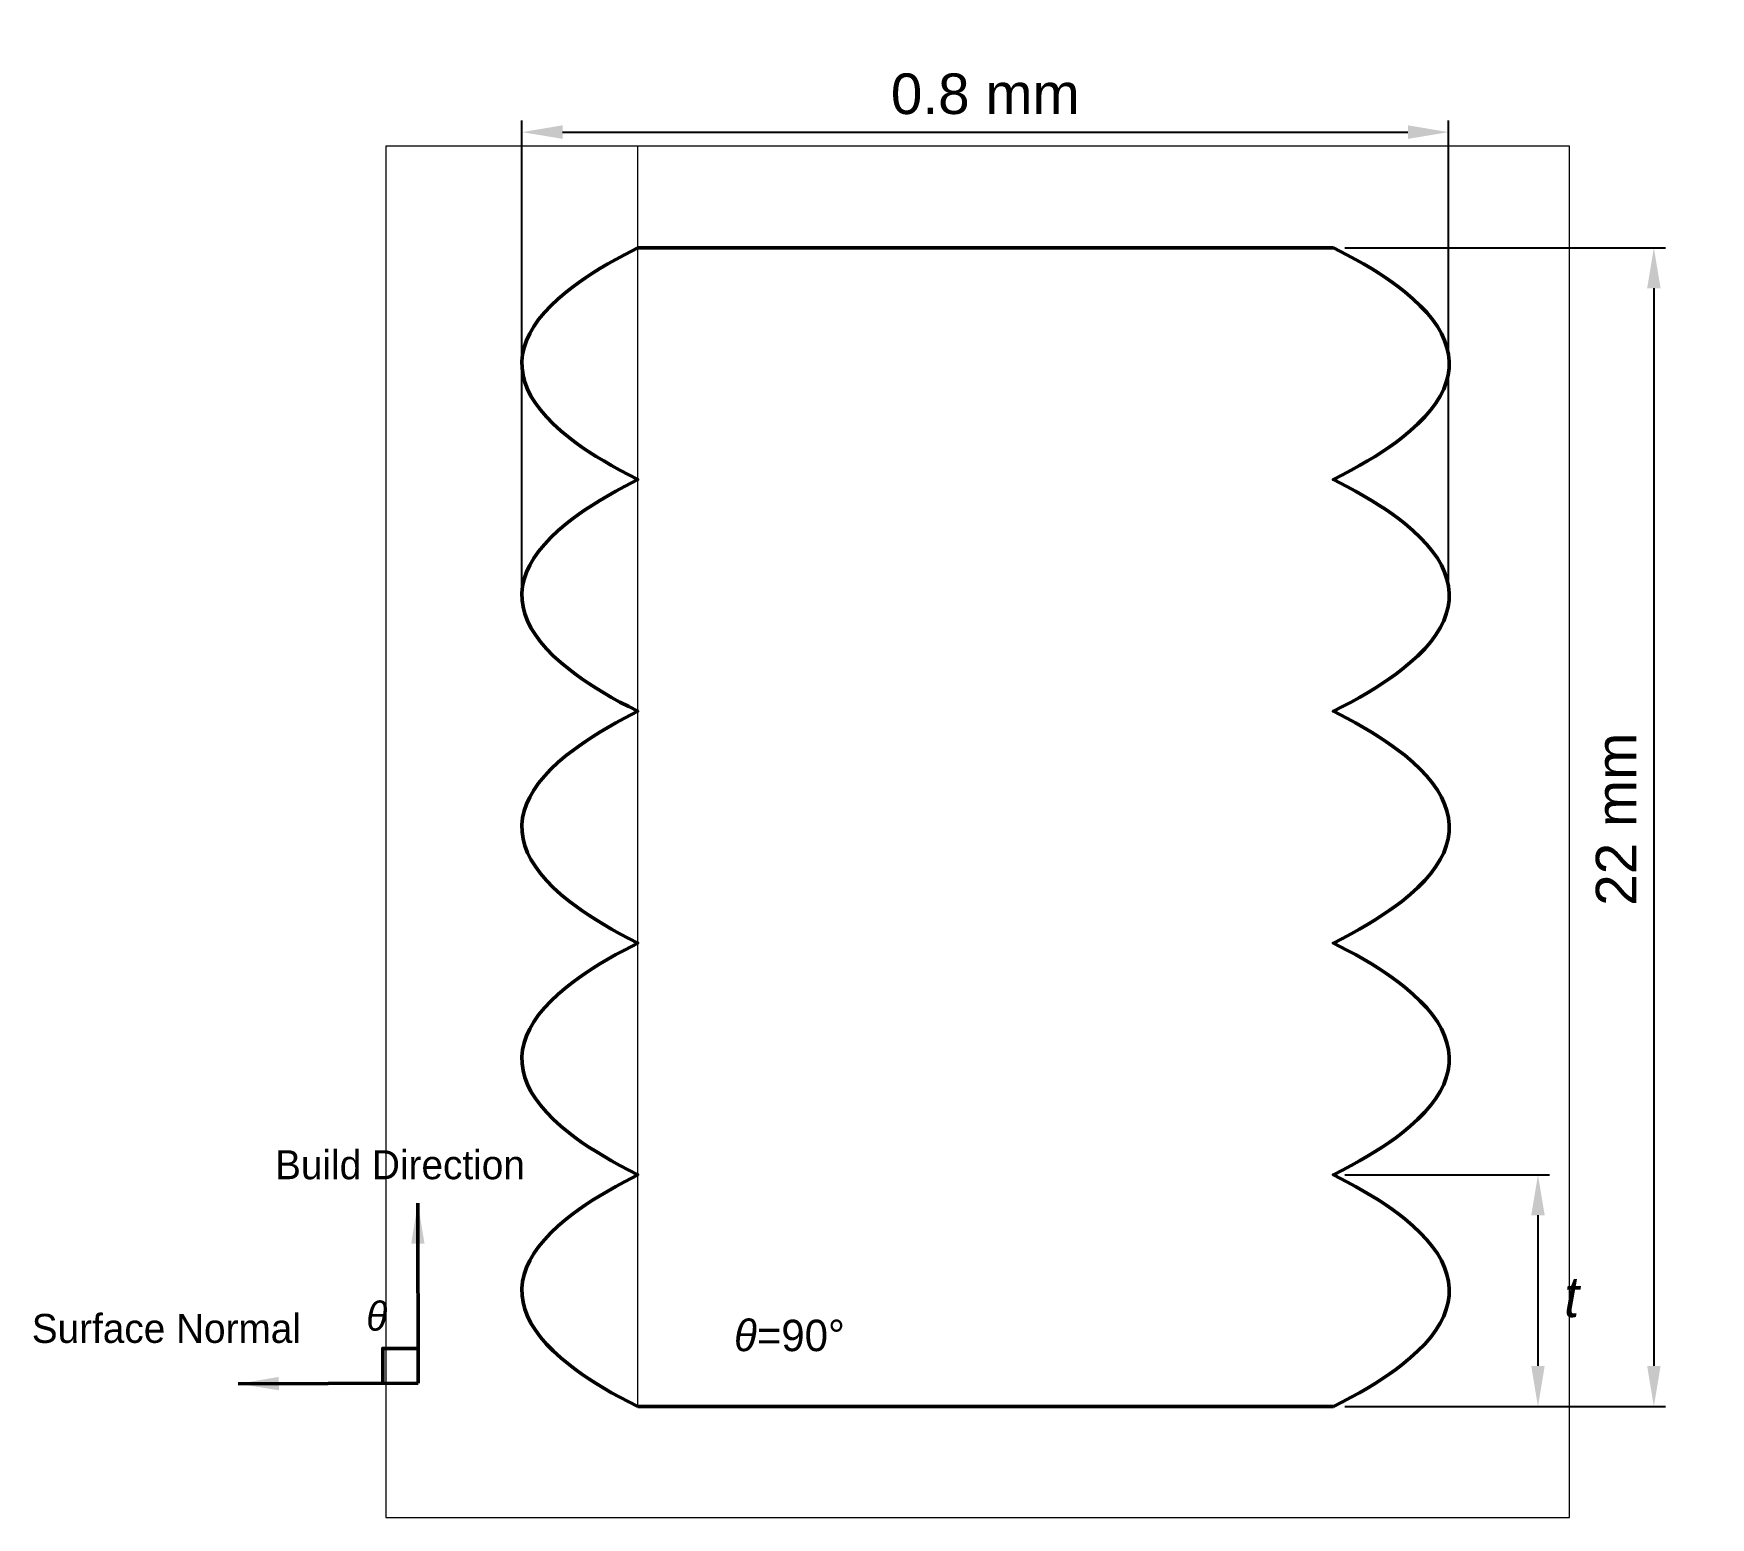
# Paper-space layout 'Layout1' of a CAD drawing. Header units: millimetres. Extents: x 99 to 244, y 49 to 177.
# The model-space entities are those that its viewports show. They can reach past a viewport. Long polylines and large blocks are cut down to what shows.
import ezdxf

# ---------------------------------------------------------------- set-up
doc = ezdxf.new("R2010")
doc.units = ezdxf.units.MM
doc.linetypes.add('AM_ISO08W050', pattern=[18, 12, -1.5, 3, -1.5])
for name, color, linetype, lineweight in [('AM_0', 7, 'Continuous', 50), ('AM_5', 3, 'Continuous', 25), ('AM_7', 4, 'AM_ISO08W050', 20)]:
    doc.layers.add(name, color=color, linetype=linetype, lineweight=lineweight)
doc.layers.add('AM_VIEWS', color=1, linetype='Continuous', lineweight=25, plot=False)
doc.styles.get("Standard").update_dxf_attribs({"font": 'arial.ttf'})
doc.dimstyles.new('AM_ISO$0', dxfattribs={"dimtxt": 3.5, "dimasz": 3.5, "dimexe": 1, "dimexo": 1, "dimgap": 1.5, "dimtad": 1, "dimdsep": 46, "dimtxsty": 'Standard', "dimcen": 0, "dimclrd": 256, "dimclre": 256, "dimclrt": 2, "dimadec": 0, "dimazin": 2, "dimtp": 0.1, "dimtm": 0.1, "dimtfac": 0.71, "dimtdec": 3, "dimtmove": 0, "dimatfit": 3, "dimfxl": 1, "dimlwd": -1, "dimlwe": -1, "dimarcsym": 1})
doc.dimstyles.new('AM_ISO$7', dxfattribs={"dimtxt": 3.5, "dimasz": 3.5, "dimexe": 1, "dimexo": 1, "dimgap": 1.5, "dimtad": 1, "dimdsep": 46, "dimtxsty": 'Standard', "dimcen": 0, "dimclrd": 256, "dimclre": 256, "dimclrt": 2, "dimadec": 0, "dimazin": 2, "dimtp": 0.1, "dimtm": 0.1, "dimtfac": 0.71, "dimtdec": 3, "dimtmove": 0, "dimatfit": 3, "dimfxl": 1, "dimlwd": -1, "dimlwe": -1, "dimarcsym": 1})

# ---------------------------------------------------------------- blocks, each defined once
blk = doc.blocks.new('*D3')
at = {"layer": 'AM_5', "linetype": 'ByBlock', "transparency": 16777216}
for p, q in [((212.44, 78.62), (230.1, 78.62)), ((229.1, 75.12), (229.1, 62.12)), ((212.44, 58.62), (230.1, 58.62))]:
    blk.add_line(p, q, dxfattribs=at)
at = {"layer": 'AM_5', "transparency": 16777216}
for points in [[(228.52, 75.12), (229.68, 75.12), (229.1, 78.62)], [(228.52, 62.12), (229.68, 62.12), (229.1, 58.62)]]:
    blk.add_solid(points, dxfattribs=at)
at = {"layer": 'Defpoints', "color": 0, "transparency": 16777216}
for p in [(211.44, 78.62), (211.44, 58.62), (229.1, 58.62)]:
    blk.add_point(p, dxfattribs=at)
blk = doc.blocks.new('*D4')
at = {"layer": 'AM_5', "linetype": 'ByBlock', "transparency": 16777216}
for p, q in [((141.43, 129.52), (141.43, 169.59)), ((221.38, 128.92), (221.38, 169.59)), ((144.93, 168.59), (217.88, 168.59))]:
    blk.add_line(p, q, dxfattribs=at)
at = {"layer": 'AM_5', "transparency": 16777216}
for points in [[(144.93, 169.18), (144.93, 168.01), (141.43, 168.59)], [(217.88, 169.18), (217.88, 168.01), (221.38, 168.59)]]:
    blk.add_solid(points, dxfattribs=at)
at = {"layer": 'Defpoints', "color": 0, "transparency": 16777216}
for p in [(221.38, 168.59), (141.43, 128.52), (221.38, 127.92)]:
    blk.add_point(p, dxfattribs=at)
at = {"layer": 'AM_5', "color": 2, "transparency": 16777216, "insert": (181.41, 171.88), "char_height": 3.5, "attachment_point": 5}
blk.add_mtext('0.8 mm', dxfattribs=at)
blk = doc.blocks.new('*D5')
at = {"layer": 'AM_5', "linetype": 'ByBlock', "transparency": 16777216}
for p, q in [((212.44, 158.62), (240.1, 158.62)), ((239.1, 155.12), (239.1, 62.12)), ((212.44, 58.62), (240.1, 58.62))]:
    blk.add_line(p, q, dxfattribs=at)
at = {"layer": 'AM_5', "transparency": 16777216}
for points in [[(238.52, 155.12), (239.68, 155.12), (239.1, 158.62)], [(238.52, 62.12), (239.68, 62.12), (239.1, 58.62)]]:
    blk.add_solid(points, dxfattribs=at)
at = {"layer": 'Defpoints', "color": 0, "transparency": 16777216}
for p in [(211.44, 158.62), (211.44, 58.62), (239.1, 58.62)]:
    blk.add_point(p, dxfattribs=at)
at = {"layer": 'AM_5', "color": 2, "transparency": 16777216, "insert": (235.84, 108.62), "char_height": 3.5, "attachment_point": 5, "rotation": 90}
blk.add_mtext(' 22 mm', dxfattribs=at)

msp = doc.modelspace()

# ---------------------------------------------------------------- linework, layer by layer
at = {"layer": 'AM_0'}
for p, q in [((0, 1), (0.6002, 1)), ((0, 0), (0.6002, 0))]:
    msp.add_line(p, q, dxfattribs=at)
for points in [[(0, 0.8), (0, 0.8), (-0.0078, 0.804), (-0.0078, 0.804), (-0.0154, 0.808), (-0.0154, 0.808), (-0.0226, 0.812), (-0.0226, 0.812), (-0.0294, 0.816), (-0.0294, 0.816), (-0.036, 0.82), (-0.036, 0.82), (-0.0422, 0.824), (-0.0422, 0.824), (-0.0482, 0.828), (-0.0482, 0.828), (-0.0538, 0.832), (-0.0538, 0.832), (-0.059, 0.836), (-0.059, 0.836), (-0.059, 0.836), (-0.0664, 0.842), (-0.0664, 0.842), (-0.0664, 0.842), (-0.073, 0.848), (-0.073, 0.848), (-0.073, 0.848), (-0.0788, 0.854), (-0.0788, 0.854), (-0.0788, 0.854), (-0.084, 0.86), (-0.084, 0.86), (-0.084, 0.86), (-0.0884, 0.866), (-0.0884, 0.866), (-0.0884, 0.866), (-0.0922, 0.872), (-0.0922, 0.872), (-0.0922, 0.872), (-0.0952, 0.878), (-0.0952, 0.878), (-0.0952, 0.878), (-0.0974, 0.884), (-0.0974, 0.884), (-0.0974, 0.884), (-0.099, 0.89), (-0.099, 0.89), (-0.099, 0.89), (-0.0998, 0.896), (-0.0998, 0.896), (-0.0998, 0.896), (-0.1, 0.902), (-0.1, 0.902), (-0.1, 0.902), (-0.0994, 0.908), (-0.0994, 0.908), (-0.0994, 0.908), (-0.098, 0.914), (-0.098, 0.914), (-0.098, 0.914), (-0.096, 0.92), (-0.096, 0.92), (-0.096, 0.92), (-0.0932, 0.926), (-0.0932, 0.926), (-0.0932, 0.926), (-0.0898, 0.932), (-0.0898, 0.932), (-0.0898, 0.932), (-0.0856, 0.938), (-0.0856, 0.938), (-0.0856, 0.938), (-0.0806, 0.944), (-0.0806, 0.944), (-0.0806, 0.944), (-0.075, 0.95), (-0.075, 0.95), (-0.075, 0.95), (-0.0686, 0.956), (-0.0686, 0.956), (-0.0686, 0.956), (-0.0616, 0.962), (-0.0616, 0.962), (-0.0564, 0.966), (-0.0564, 0.966), (-0.051, 0.97), (-0.051, 0.97), (-0.0452, 0.974), (-0.0452, 0.974), (-0.0392, 0.978), (-0.0392, 0.978), (-0.0328, 0.982), (-0.0328, 0.982), (-0.026, 0.986), (-0.026, 0.986), (-0.019, 0.99), (-0.019, 0.99), (-0.0116, 0.994), (-0.0116, 0.994), (0, 1), (0, 1)], [(0.6002, 0.8), (0.6002, 0.8), (0.608, 0.804), (0.608, 0.804), (0.6156, 0.808), (0.6156, 0.808), (0.6228, 0.812), (0.6228, 0.812), (0.6296, 0.816), (0.6296, 0.816), (0.6362, 0.82), (0.6362, 0.82), (0.6424, 0.824), (0.6424, 0.824), (0.6484, 0.828), (0.6484, 0.828), (0.654, 0.832), (0.654, 0.832), (0.6592, 0.836), (0.6592, 0.836), (0.6592, 0.836), (0.6666, 0.842), (0.6666, 0.842), (0.6666, 0.842), (0.6732, 0.848), (0.6732, 0.848), (0.6732, 0.848), (0.679, 0.854), (0.679, 0.854), (0.679, 0.854), (0.6842, 0.86), (0.6842, 0.86), (0.6842, 0.86), (0.6886, 0.866), (0.6886, 0.866), (0.6886, 0.866), (0.6924, 0.872), (0.6924, 0.872), (0.6924, 0.872), (0.6954, 0.878), (0.6954, 0.878), (0.6954, 0.878), (0.6976, 0.884), (0.6976, 0.884), (0.6976, 0.884), (0.6992, 0.89), (0.6992, 0.89), (0.6992, 0.89), (0.7, 0.896), (0.7, 0.896), (0.7, 0.896), (0.7002, 0.902), (0.7002, 0.902), (0.7002, 0.902), (0.6996, 0.908), (0.6996, 0.908), (0.6996, 0.908), (0.6982, 0.914), (0.6982, 0.914), (0.6982, 0.914), (0.6962, 0.92), (0.6962, 0.92), (0.6962, 0.92), (0.6934, 0.926), (0.6934, 0.926), (0.6934, 0.926), (0.69, 0.932), (0.69, 0.932), (0.69, 0.932), (0.6858, 0.938), (0.6858, 0.938), (0.6858, 0.938), (0.6808, 0.944), (0.6808, 0.944), (0.6808, 0.944), (0.6752, 0.95), (0.6752, 0.95), (0.6752, 0.95), (0.6688, 0.956), (0.6688, 0.956), (0.6688, 0.956), (0.6618, 0.962), (0.6618, 0.962), (0.6566, 0.966), (0.6566, 0.966), (0.6512, 0.97), (0.6512, 0.97), (0.6454, 0.974), (0.6454, 0.974), (0.6394, 0.978), (0.6394, 0.978), (0.633, 0.982), (0.633, 0.982), (0.6262, 0.986), (0.6262, 0.986), (0.6192, 0.99), (0.6192, 0.99), (0.6118, 0.994), (0.6118, 0.994), (0.6002, 1), (0.6002, 1)], [(0, 0.6), (0, 0.6), (-0.0078, 0.604), (-0.0078, 0.604), (-0.0154, 0.608), (-0.0154, 0.608), (-0.0226, 0.612), (-0.0226, 0.612), (-0.0294, 0.616), (-0.0294, 0.616), (-0.036, 0.62), (-0.036, 0.62), (-0.0422, 0.624), (-0.0422, 0.624), (-0.0482, 0.628), (-0.0482, 0.628), (-0.0538, 0.632), (-0.0538, 0.632), (-0.059, 0.636), (-0.059, 0.636), (-0.059, 0.636), (-0.0664, 0.642), (-0.0664, 0.642), (-0.0664, 0.642), (-0.073, 0.648), (-0.073, 0.648), (-0.073, 0.648), (-0.0788, 0.654), (-0.0788, 0.654), (-0.0788, 0.654), (-0.084, 0.66), (-0.084, 0.66), (-0.084, 0.66), (-0.0884, 0.666), (-0.0884, 0.666), (-0.0884, 0.666), (-0.0922, 0.672), (-0.0922, 0.672), (-0.0922, 0.672), (-0.0952, 0.678), (-0.0952, 0.678), (-0.0952, 0.678), (-0.0974, 0.684), (-0.0974, 0.684), (-0.0974, 0.684), (-0.099, 0.69), (-0.099, 0.69), (-0.099, 0.69), (-0.0998, 0.696), (-0.0998, 0.696), (-0.0998, 0.696), (-0.1, 0.702), (-0.1, 0.702), (-0.1, 0.702), (-0.0994, 0.708), (-0.0994, 0.708), (-0.0994, 0.708), (-0.098, 0.714), (-0.098, 0.714), (-0.098, 0.714), (-0.096, 0.72), (-0.096, 0.72), (-0.096, 0.72), (-0.0932, 0.726), (-0.0932, 0.726), (-0.0932, 0.726), (-0.0898, 0.732), (-0.0898, 0.732), (-0.0898, 0.732), (-0.0856, 0.738), (-0.0856, 0.738), (-0.0856, 0.738), (-0.0806, 0.744), (-0.0806, 0.744), (-0.0806, 0.744), (-0.075, 0.75), (-0.075, 0.75), (-0.075, 0.75), (-0.0686, 0.756), (-0.0686, 0.756), (-0.0686, 0.756), (-0.0616, 0.762), (-0.0616, 0.762), (-0.0564, 0.766), (-0.0564, 0.766), (-0.051, 0.77), (-0.051, 0.77), (-0.0452, 0.774), (-0.0452, 0.774), (-0.0392, 0.778), (-0.0392, 0.778), (-0.0328, 0.782), (-0.0328, 0.782), (-0.026, 0.786), (-0.026, 0.786), (-0.019, 0.79), (-0.019, 0.79), (-0.0116, 0.794), (-0.0116, 0.794), (0, 0.8), (0, 0.8)], [(0.6002, 0.6), (0.6002, 0.6), (0.608, 0.604), (0.608, 0.604), (0.6156, 0.608), (0.6156, 0.608), (0.6228, 0.612), (0.6228, 0.612), (0.6296, 0.616), (0.6296, 0.616), (0.6362, 0.62), (0.6362, 0.62), (0.6424, 0.624), (0.6424, 0.624), (0.6484, 0.628), (0.6484, 0.628), (0.654, 0.632), (0.654, 0.632), (0.6592, 0.636), (0.6592, 0.636), (0.6592, 0.636), (0.6666, 0.642), (0.6666, 0.642), (0.6666, 0.642), (0.6732, 0.648), (0.6732, 0.648), (0.6732, 0.648), (0.679, 0.654), (0.679, 0.654), (0.679, 0.654), (0.6842, 0.66), (0.6842, 0.66), (0.6842, 0.66), (0.6886, 0.666), (0.6886, 0.666), (0.6886, 0.666), (0.6924, 0.672), (0.6924, 0.672), (0.6924, 0.672), (0.6954, 0.678), (0.6954, 0.678), (0.6954, 0.678), (0.6976, 0.684), (0.6976, 0.684), (0.6976, 0.684), (0.6992, 0.69), (0.6992, 0.69), (0.6992, 0.69), (0.7, 0.696), (0.7, 0.696), (0.7, 0.696), (0.7002, 0.702), (0.7002, 0.702), (0.7002, 0.702), (0.6996, 0.708), (0.6996, 0.708), (0.6996, 0.708), (0.6982, 0.714), (0.6982, 0.714), (0.6982, 0.714), (0.6962, 0.72), (0.6962, 0.72), (0.6962, 0.72), (0.6934, 0.726), (0.6934, 0.726), (0.6934, 0.726), (0.69, 0.732), (0.69, 0.732), (0.69, 0.732), (0.6858, 0.738), (0.6858, 0.738), (0.6858, 0.738), (0.6808, 0.744), (0.6808, 0.744), (0.6808, 0.744), (0.6752, 0.75), (0.6752, 0.75), (0.6752, 0.75), (0.6688, 0.756), (0.6688, 0.756), (0.6688, 0.756), (0.6618, 0.762), (0.6618, 0.762), (0.6566, 0.766), (0.6566, 0.766), (0.6512, 0.77), (0.6512, 0.77), (0.6454, 0.774), (0.6454, 0.774), (0.6394, 0.778), (0.6394, 0.778), (0.633, 0.782), (0.633, 0.782), (0.6262, 0.786), (0.6262, 0.786), (0.6192, 0.79), (0.6192, 0.79), (0.6118, 0.794), (0.6118, 0.794), (0.6002, 0.8), (0.6002, 0.8)], [(0, 0.4), (0, 0.4), (-0.0078, 0.404), (-0.0078, 0.404), (-0.0154, 0.408), (-0.0154, 0.408), (-0.0226, 0.412), (-0.0226, 0.412), (-0.0294, 0.416), (-0.0294, 0.416), (-0.036, 0.42), (-0.036, 0.42), (-0.0422, 0.424), (-0.0422, 0.424), (-0.0482, 0.428), (-0.0482, 0.428), (-0.0538, 0.432), (-0.0538, 0.432), (-0.059, 0.436), (-0.059, 0.436), (-0.059, 0.436), (-0.0664, 0.442), (-0.0664, 0.442), (-0.0664, 0.442), (-0.073, 0.448), (-0.073, 0.448), (-0.073, 0.448), (-0.0788, 0.454), (-0.0788, 0.454), (-0.0788, 0.454), (-0.084, 0.46), (-0.084, 0.46), (-0.084, 0.46), (-0.0884, 0.466), (-0.0884, 0.466), (-0.0884, 0.466), (-0.0922, 0.472), (-0.0922, 0.472), (-0.0922, 0.472), (-0.0952, 0.478), (-0.0952, 0.478), (-0.0952, 0.478), (-0.0974, 0.484), (-0.0974, 0.484), (-0.0974, 0.484), (-0.099, 0.49), (-0.099, 0.49), (-0.099, 0.49), (-0.0998, 0.496), (-0.0998, 0.496), (-0.0998, 0.496), (-0.1, 0.502), (-0.1, 0.502), (-0.1, 0.502), (-0.0994, 0.508), (-0.0994, 0.508), (-0.0994, 0.508), (-0.098, 0.514), (-0.098, 0.514), (-0.098, 0.514), (-0.096, 0.52), (-0.096, 0.52), (-0.096, 0.52), (-0.0932, 0.526), (-0.0932, 0.526), (-0.0932, 0.526), (-0.0898, 0.532), (-0.0898, 0.532), (-0.0898, 0.532), (-0.0856, 0.538), (-0.0856, 0.538), (-0.0856, 0.538), (-0.0806, 0.544), (-0.0806, 0.544), (-0.0806, 0.544), (-0.075, 0.55), (-0.075, 0.55), (-0.075, 0.55), (-0.0686, 0.556), (-0.0686, 0.556), (-0.0686, 0.556), (-0.0616, 0.562), (-0.0616, 0.562), (-0.0564, 0.566), (-0.0564, 0.566), (-0.051, 0.57), (-0.051, 0.57), (-0.0452, 0.574), (-0.0452, 0.574), (-0.0392, 0.578), (-0.0392, 0.578), (-0.0328, 0.582), (-0.0328, 0.582), (-0.026, 0.586), (-0.026, 0.586), (-0.019, 0.59), (-0.019, 0.59), (-0.0116, 0.594), (-0.0116, 0.594), (0, 0.6), (0, 0.6)], [(0.6002, 0.4), (0.6002, 0.4), (0.608, 0.404), (0.608, 0.404), (0.6156, 0.408), (0.6156, 0.408), (0.6228, 0.412), (0.6228, 0.412), (0.6296, 0.416), (0.6296, 0.416), (0.6362, 0.42), (0.6362, 0.42), (0.6424, 0.424), (0.6424, 0.424), (0.6484, 0.428), (0.6484, 0.428), (0.654, 0.432), (0.654, 0.432), (0.6592, 0.436), (0.6592, 0.436), (0.6592, 0.436), (0.6666, 0.442), (0.6666, 0.442), (0.6666, 0.442), (0.6732, 0.448), (0.6732, 0.448), (0.6732, 0.448), (0.679, 0.454), (0.679, 0.454), (0.679, 0.454), (0.6842, 0.46), (0.6842, 0.46), (0.6842, 0.46), (0.6886, 0.466), (0.6886, 0.466), (0.6886, 0.466), (0.6924, 0.472), (0.6924, 0.472), (0.6924, 0.472), (0.6954, 0.478), (0.6954, 0.478), (0.6954, 0.478), (0.6976, 0.484), (0.6976, 0.484), (0.6976, 0.484), (0.6992, 0.49), (0.6992, 0.49), (0.6992, 0.49), (0.7, 0.496), (0.7, 0.496), (0.7, 0.496), (0.7002, 0.502), (0.7002, 0.502), (0.7002, 0.502), (0.6996, 0.508), (0.6996, 0.508), (0.6996, 0.508), (0.6982, 0.514), (0.6982, 0.514), (0.6982, 0.514), (0.6962, 0.52), (0.6962, 0.52), (0.6962, 0.52), (0.6934, 0.526), (0.6934, 0.526), (0.6934, 0.526), (0.69, 0.532), (0.69, 0.532), (0.69, 0.532), (0.6858, 0.538), (0.6858, 0.538), (0.6858, 0.538), (0.6808, 0.544), (0.6808, 0.544), (0.6808, 0.544), (0.6752, 0.55), (0.6752, 0.55), (0.6752, 0.55), (0.6688, 0.556), (0.6688, 0.556), (0.6688, 0.556), (0.6618, 0.562), (0.6618, 0.562), (0.6566, 0.566), (0.6566, 0.566), (0.6512, 0.57), (0.6512, 0.57), (0.6454, 0.574), (0.6454, 0.574), (0.6394, 0.578), (0.6394, 0.578), (0.633, 0.582), (0.633, 0.582), (0.6262, 0.586), (0.6262, 0.586), (0.6192, 0.59), (0.6192, 0.59), (0.6118, 0.594), (0.6118, 0.594), (0.6002, 0.6), (0.6002, 0.6)], [(0, 0.2), (0, 0.2), (-0.0078, 0.204), (-0.0078, 0.204), (-0.0154, 0.208), (-0.0154, 0.208), (-0.0226, 0.212), (-0.0226, 0.212), (-0.0294, 0.216), (-0.0294, 0.216), (-0.036, 0.22), (-0.036, 0.22), (-0.0422, 0.224), (-0.0422, 0.224), (-0.0482, 0.228), (-0.0482, 0.228), (-0.0538, 0.232), (-0.0538, 0.232), (-0.059, 0.236), (-0.059, 0.236), (-0.059, 0.236), (-0.0664, 0.242), (-0.0664, 0.242), (-0.0664, 0.242), (-0.073, 0.248), (-0.073, 0.248), (-0.073, 0.248), (-0.0788, 0.254), (-0.0788, 0.254), (-0.0788, 0.254), (-0.084, 0.26), (-0.084, 0.26), (-0.084, 0.26), (-0.0884, 0.266), (-0.0884, 0.266), (-0.0884, 0.266), (-0.0922, 0.272), (-0.0922, 0.272), (-0.0922, 0.272), (-0.0952, 0.278), (-0.0952, 0.278), (-0.0952, 0.278), (-0.0974, 0.284), (-0.0974, 0.284), (-0.0974, 0.284), (-0.099, 0.29), (-0.099, 0.29), (-0.099, 0.29), (-0.0998, 0.296), (-0.0998, 0.296), (-0.0998, 0.296), (-0.1, 0.302), (-0.1, 0.302), (-0.1, 0.302), (-0.0994, 0.308), (-0.0994, 0.308), (-0.0994, 0.308), (-0.098, 0.314), (-0.098, 0.314), (-0.098, 0.314), (-0.096, 0.32), (-0.096, 0.32), (-0.096, 0.32), (-0.0932, 0.326), (-0.0932, 0.326), (-0.0932, 0.326), (-0.0898, 0.332), (-0.0898, 0.332), (-0.0898, 0.332), (-0.0856, 0.338), (-0.0856, 0.338), (-0.0856, 0.338), (-0.0806, 0.344), (-0.0806, 0.344), (-0.0806, 0.344), (-0.075, 0.35), (-0.075, 0.35), (-0.075, 0.35), (-0.0686, 0.356), (-0.0686, 0.356), (-0.0686, 0.356), (-0.0616, 0.362), (-0.0616, 0.362), (-0.0564, 0.366), (-0.0564, 0.366), (-0.051, 0.37), (-0.051, 0.37), (-0.0452, 0.374), (-0.0452, 0.374), (-0.0392, 0.378), (-0.0392, 0.378), (-0.0328, 0.382), (-0.0328, 0.382), (-0.026, 0.386), (-0.026, 0.386), (-0.019, 0.39), (-0.019, 0.39), (-0.0116, 0.394), (-0.0116, 0.394), (0, 0.4), (0, 0.4)], [(0.6002, 0.2), (0.6002, 0.2), (0.608, 0.204), (0.608, 0.204), (0.6156, 0.208), (0.6156, 0.208), (0.6228, 0.212), (0.6228, 0.212), (0.6296, 0.216), (0.6296, 0.216), (0.6362, 0.22), (0.6362, 0.22), (0.6424, 0.224), (0.6424, 0.224), (0.6484, 0.228), (0.6484, 0.228), (0.654, 0.232), (0.654, 0.232), (0.6592, 0.236), (0.6592, 0.236), (0.6592, 0.236), (0.6666, 0.242), (0.6666, 0.242), (0.6666, 0.242), (0.6732, 0.248), (0.6732, 0.248), (0.6732, 0.248), (0.679, 0.254), (0.679, 0.254), (0.679, 0.254), (0.6842, 0.26), (0.6842, 0.26), (0.6842, 0.26), (0.6886, 0.266), (0.6886, 0.266), (0.6886, 0.266), (0.6924, 0.272), (0.6924, 0.272), (0.6924, 0.272), (0.6954, 0.278), (0.6954, 0.278), (0.6954, 0.278), (0.6976, 0.284), (0.6976, 0.284), (0.6976, 0.284), (0.6992, 0.29), (0.6992, 0.29), (0.6992, 0.29), (0.7, 0.296), (0.7, 0.296), (0.7, 0.296), (0.7002, 0.302), (0.7002, 0.302), (0.7002, 0.302), (0.6996, 0.308), (0.6996, 0.308), (0.6996, 0.308), (0.6982, 0.314), (0.6982, 0.314), (0.6982, 0.314), (0.6962, 0.32), (0.6962, 0.32), (0.6962, 0.32), (0.6934, 0.326), (0.6934, 0.326), (0.6934, 0.326), (0.69, 0.332), (0.69, 0.332), (0.69, 0.332), (0.6858, 0.338), (0.6858, 0.338), (0.6858, 0.338), (0.6808, 0.344), (0.6808, 0.344), (0.6808, 0.344), (0.6752, 0.35), (0.6752, 0.35), (0.6752, 0.35), (0.6688, 0.356), (0.6688, 0.356), (0.6688, 0.356), (0.6618, 0.362), (0.6618, 0.362), (0.6566, 0.366), (0.6566, 0.366), (0.6512, 0.37), (0.6512, 0.37), (0.6454, 0.374), (0.6454, 0.374), (0.6394, 0.378), (0.6394, 0.378), (0.633, 0.382), (0.633, 0.382), (0.6262, 0.386), (0.6262, 0.386), (0.6192, 0.39), (0.6192, 0.39), (0.6118, 0.394), (0.6118, 0.394), (0.6002, 0.4), (0.6002, 0.4)], [(0, 0), (0, 0), (-0.0078, 0.004), (-0.0078, 0.004), (-0.0154, 0.008), (-0.0154, 0.008), (-0.0226, 0.012), (-0.0226, 0.012), (-0.0294, 0.016), (-0.0294, 0.016), (-0.036, 0.02), (-0.036, 0.02), (-0.0422, 0.024), (-0.0422, 0.024), (-0.0482, 0.028), (-0.0482, 0.028), (-0.0538, 0.032), (-0.0538, 0.032), (-0.059, 0.036), (-0.059, 0.036), (-0.059, 0.036), (-0.0664, 0.042), (-0.0664, 0.042), (-0.0664, 0.042), (-0.073, 0.048), (-0.073, 0.048), (-0.073, 0.048), (-0.0788, 0.054), (-0.0788, 0.054), (-0.0788, 0.054), (-0.084, 0.06), (-0.084, 0.06), (-0.084, 0.06), (-0.0884, 0.066), (-0.0884, 0.066), (-0.0884, 0.066), (-0.0922, 0.072), (-0.0922, 0.072), (-0.0922, 0.072), (-0.0952, 0.078), (-0.0952, 0.078), (-0.0952, 0.078), (-0.0974, 0.084), (-0.0974, 0.084), (-0.0974, 0.084), (-0.099, 0.09), (-0.099, 0.09), (-0.099, 0.09), (-0.0998, 0.096), (-0.0998, 0.096), (-0.0998, 0.096), (-0.1, 0.102), (-0.1, 0.102), (-0.1, 0.102), (-0.0994, 0.108), (-0.0994, 0.108), (-0.0994, 0.108), (-0.098, 0.114), (-0.098, 0.114), (-0.098, 0.114), (-0.096, 0.12), (-0.096, 0.12), (-0.096, 0.12), (-0.0932, 0.126), (-0.0932, 0.126), (-0.0932, 0.126), (-0.0898, 0.132), (-0.0898, 0.132), (-0.0898, 0.132), (-0.0856, 0.138), (-0.0856, 0.138), (-0.0856, 0.138), (-0.0806, 0.144), (-0.0806, 0.144), (-0.0806, 0.144), (-0.075, 0.15), (-0.075, 0.15), (-0.075, 0.15), (-0.0686, 0.156), (-0.0686, 0.156), (-0.0686, 0.156), (-0.0616, 0.162), (-0.0616, 0.162), (-0.0564, 0.166), (-0.0564, 0.166), (-0.051, 0.17), (-0.051, 0.17), (-0.0452, 0.174), (-0.0452, 0.174), (-0.0392, 0.178), (-0.0392, 0.178), (-0.0328, 0.182), (-0.0328, 0.182), (-0.026, 0.186), (-0.026, 0.186), (-0.019, 0.19), (-0.019, 0.19), (-0.0116, 0.194), (-0.0116, 0.194), (0, 0.2), (0, 0.2)], [(0.6002, 0), (0.6002, 0), (0.608, 0.004), (0.608, 0.004), (0.6156, 0.008), (0.6156, 0.008), (0.6228, 0.012), (0.6228, 0.012), (0.6296, 0.016), (0.6296, 0.016), (0.6362, 0.02), (0.6362, 0.02), (0.6424, 0.024), (0.6424, 0.024), (0.6484, 0.028), (0.6484, 0.028), (0.654, 0.032), (0.654, 0.032), (0.6592, 0.036), (0.6592, 0.036), (0.6592, 0.036), (0.6666, 0.042), (0.6666, 0.042), (0.6666, 0.042), (0.6732, 0.048), (0.6732, 0.048), (0.6732, 0.048), (0.679, 0.054), (0.679, 0.054), (0.679, 0.054), (0.6842, 0.06), (0.6842, 0.06), (0.6842, 0.06), (0.6886, 0.066), (0.6886, 0.066), (0.6886, 0.066), (0.6924, 0.072), (0.6924, 0.072), (0.6924, 0.072), (0.6954, 0.078), (0.6954, 0.078), (0.6954, 0.078), (0.6976, 0.084), (0.6976, 0.084), (0.6976, 0.084), (0.6992, 0.09), (0.6992, 0.09), (0.6992, 0.09), (0.7, 0.096), (0.7, 0.096), (0.7, 0.096), (0.7002, 0.102), (0.7002, 0.102), (0.7002, 0.102), (0.6996, 0.108), (0.6996, 0.108), (0.6996, 0.108), (0.6982, 0.114), (0.6982, 0.114), (0.6982, 0.114), (0.6962, 0.12), (0.6962, 0.12), (0.6962, 0.12), (0.6934, 0.126), (0.6934, 0.126), (0.6934, 0.126), (0.69, 0.132), (0.69, 0.132), (0.69, 0.132), (0.6858, 0.138), (0.6858, 0.138), (0.6858, 0.138), (0.6808, 0.144), (0.6808, 0.144), (0.6808, 0.144), (0.6752, 0.15), (0.6752, 0.15), (0.6752, 0.15), (0.6688, 0.156), (0.6688, 0.156), (0.6688, 0.156), (0.6618, 0.162), (0.6618, 0.162), (0.6566, 0.166), (0.6566, 0.166), (0.6512, 0.17), (0.6512, 0.17), (0.6454, 0.174), (0.6454, 0.174), (0.6394, 0.178), (0.6394, 0.178), (0.633, 0.182), (0.633, 0.182), (0.6262, 0.186), (0.6262, 0.186), (0.6192, 0.19), (0.6192, 0.19), (0.6118, 0.194), (0.6118, 0.194), (0.6002, 0.2), (0.6002, 0.2)]]:
    msp.add_lwpolyline(points, dxfattribs=at)
at = {"layer": 'AM_7'}
msp.add_line((0, 0), (0, 1.1144), dxfattribs=at)

psp = doc.layouts.get("Layout1")

# ---------------------------------------------------------------- linework, layer by layer
at = {"layer": 'AM_0'}
psp.add_lwpolyline([(132.423, 63.634), (129.423, 63.634), (129.423, 60.634)], dxfattribs=at)

# ---------------------------------------------------------------- texts
at = {"layer": 'AM_0', "char_height": 2.5, "attachment_point": 1}
for s, insert in [('{\\fIBM Plex Sans|b0|i0|c0|p34;Build Direction}', (120.125, 80.734)), ('{\\fIBM Plex Sans|b0|i0|c0|p34;Surface Normal}', (99.131, 66.611))]:
    psp.add_mtext_dynamic_manual_height_columns(s, width=29.22762, gutter_width=12.5, heights=[4.963], dxfattribs=dict(at, insert=insert))
at = {"layer": 'AM_5', "attachment_point": 1}
for s, width, insert, char_height in [('{\\fIBM Plex Serif|b0|i1|c0|p18;t}', 17.40936, (231.359, 69.842), 3.5), ('{\\fIBM Plex Serif|b0|i1|c0|p18;θ}', 12.17212, (127.995, 67.671), 2.5), ('{\\fIBM Plex Serif|b0|i1|c0|p18;\\H1.08333x;θ\\fIBM Plex Serif|b0|i0|c0|p18;=90%%D}', 17.40936, (159.731, 66.109), 2.5)]:
    psp.add_mtext_dynamic_manual_height_columns(s, width=width, gutter_width=12.5, heights=[0], dxfattribs=dict(at, insert=insert, char_height=char_height))

# ---------------------------------------------------------------- dimensions: what is measured, and where the dimension line sits
at = {"layer": 'AM_5'}
dim = psp.add_linear_dim(base=(221.385, 168.593), p1=(141.435, 128.515), p2=(221.385, 127.915), text='<> mm', dimstyle='AM_ISO$0', override={"dimlfac": -0.01, "dimpost": ''}, dxfattribs=at)
dim.commit()
dim.dimension.update_dxf_attribs({"geometry": '*D4', "text_midpoint": (181.41, 171.88)})
for base, p1, text, override, picture, middle in [((239.1, 58.615), (211.445, 158.615), ' 22 mm', {"dimlfac": -0.01}, '*D5', (239.1, 108.615)), ((229.1, 58.615), (211.445, 78.615), ' ', {"dimlfac": 0.01}, '*D3', (229.1, 71.395))]:
    dim = psp.add_linear_dim(base=base, p1=p1, p2=(211.445, 58.615), angle=90, text=text, dimstyle='AM_ISO$0', override=override, dxfattribs=at)
    dim.commit()
    dim.dimension.update_dxf_attribs({"geometry": picture, "text_midpoint": middle, "dimtype": 160})

# ---------------------------------------------------------------- leaders
at = {"layer": 'AM_0'}
for points in [[(132.441, 76.167), (132.471, 60.646)], [(116.95, 60.587), (132.471, 60.646)]]:
    psp.add_leader(points, dimstyle='AM_ISO$7', override={"dimgap": 1.5, "dimtad": 0}, dxfattribs=at)

# ---------------------------------------------------------------- viewports
at = {"layer": 'AM_VIEWS'}
psp.add_viewport(center=(180.755, 108.214), size=(102.153, 118.3329), view_center_point=(0.2933, 0.496), view_height=1.18333, dxfattribs=at)

doc.saveas('drawing.dxf')
